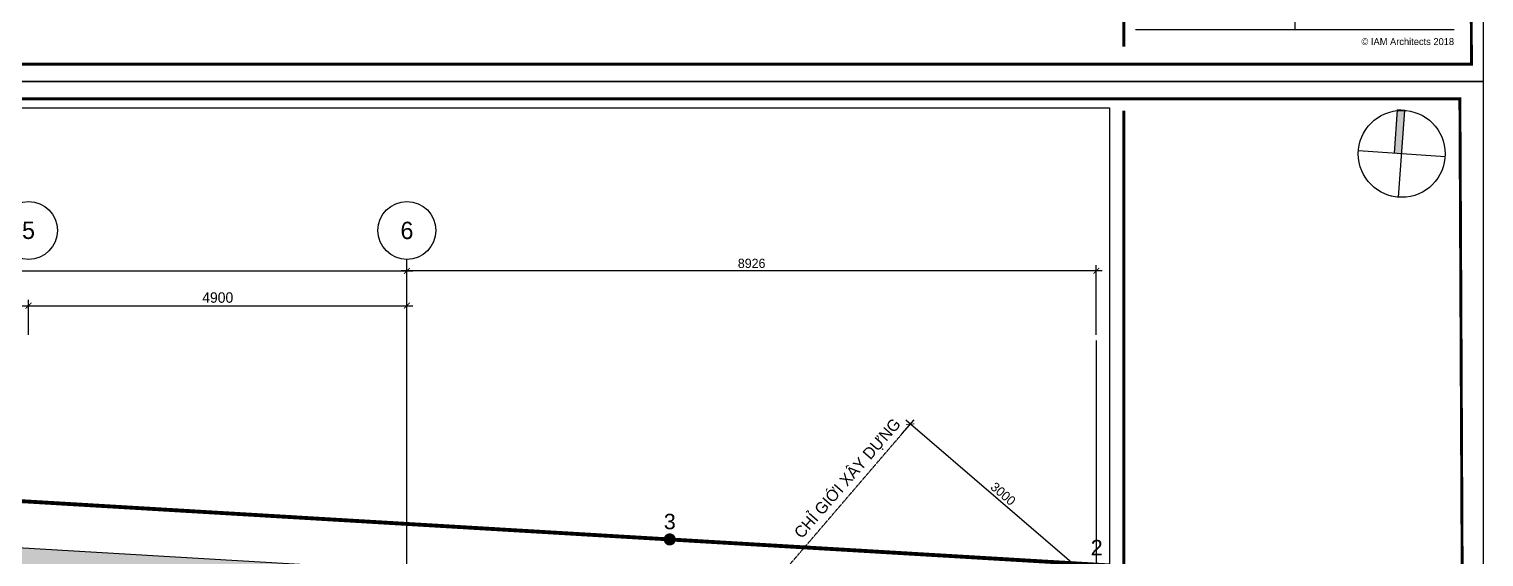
# Model space of a CAD drawing. Header units: inches. Extents: x 1721084 to 1854744, y 225101 to 488646.
# Drawn here: x 1835908 to 1854744, y 407946 to 414780 of the extents above; entities that cross this region are included whole.
import ezdxf
from ezdxf.enums import TextEntityAlignment as Align
from ezdxf.xclip import XClip

# ---------------------------------------------------------------- set-up
doc = ezdxf.new("R2010")
doc.units = ezdxf.units.IN
doc.header["$MEASUREMENT"] = 0
doc.header["$XCLIPFRAME"] = 0
for name, pattern in [('X-PL-BASE$0$X-GRID-BASE$0$CENTER2', [1.125, 0.75, -0.125, 0.125, -0.125]), ('X-PL-BASE$0$X-PL-BASE$0$CENTER', [2, 1.25, -0.25, 0.25, -0.25]), ('X-PL-BASE$0$X-PL-BASE$0$CENTER2', [1.125, 0.75, -0.125, 0.125, -0.125]), ('X-PL-BASE$0$X-PL-BASE$0$DASHDOTX2', [2, 1, -0.5, 0, -0.5]), ('X-PL-BASE$0$X-PL-BASE$0$DASHED', [0.75, 0.5, -0.25])]:
    doc.linetypes.add(name, pattern=pattern)
for name, color, linetype in [('A-ANNO-DIM 100', 252, 'Continuous'), ('I.A.M TITLEBLOCK - A2 -H$0$A-ANNO-KEY', 250, 'Continuous'), ('I.A.M TITLEBLOCK - A2 -H$0$A-ANNO-SYMB', 250, 'Continuous'), ('I.A.M TITLEBLOCK - A2 -H$0$A-TBLK-TEXT', 250, 'Continuous'), ('X-PL-BASE$0$X-GRID-BASE$0$A-ANNO-DIM 75', 250, 'Continuous'), ('X-PL-BASE$0$X-GRID-BASE$0$A-GRID', 250, 'X-PL-BASE$0$X-GRID-BASE$0$CENTER2'), ('X-PL-BASE$0$X-GRID-BASE$0$A-GRID-SYMB', 250, 'Continuous'), ('X-PL-BASE$0$X-PL-BASE$0$A-ANNO-MARK', 250, 'Continuous'), ('X-PL-BASE$0$X-PL-BASE$0$A-ANNO-RNAM', 250, 'Continuous'), ('X-PL-BASE$0$X-PL-BASE$0$A-FLOR-COLS-CONC', 250, 'Continuous'), ('X-PL-BASE$0$X-PL-BASE$0$A-FLOR-PATT', 250, 'Continuous'), ('X-PL-BASE$0$X-PL-BASE$0$A-GRID', 250, 'X-PL-BASE$0$X-PL-BASE$0$CENTER2'), ('X-PL-BASE$0$X-PL-BASE$0$A-XREF', 250, 'Continuous'), ('X-PL-BASE$0$X-PL-BASE$0$B-RanhHienTrang', 250, 'Continuous'), ('X-PL-BASE$0$X-PL-BASE$0$CGXD', 250, 'Continuous')]:
    doc.layers.add(name, color=color, linetype=linetype)
doc.layers.add('X-PL-BASE$0$X-PL-BASE$0$B-SoHieuDiem', color=250, linetype='Continuous', plot=False)
doc.layers.add('X-PL-BASE$0$X-PL-BASE$0$B-SoHieuDiem1', color=250, linetype='Continuous', plot=False)
doc.styles.add('I.A.M TITLEBLOCK - A2 -H$0$TITLE BLOCK', font='arial.ttf')
doc.styles.add('X-PL-BASE$0$X-GRID-BASE$0$HDUNGARC', font='vn_vni.shx')
doc.styles.add('X-PL-BASE$0$X-GRID-BASE$0$SYMBTEXT', font='VAVON_.TTF')
doc.styles.add('X-PL-BASE$0$X-PL-BASE$0$HDUNGARC', font='vn_vni.shx')
doc.styles.add('X-PL-BASE$0$X-PL-BASE$0$SYMBTEXT', font='VAVON_.TTF')
doc.styles.add('X-PL-BASE$0$X-PL-BASE$0$VHELVEB', font='VHELVEB0.TTF')
doc.dimstyles.new('X-PL-BASE$0$X-GRID-BASE$0$DIM-75', dxfattribs={"dimscale": 75, "dimtxt": 1.8, "dimasz": 1, "dimexe": 1, "dimexo": 1, "dimgap": 0.5, "dimtad": 1, "dimdec": 0, "dimzin": 0, "dimdsep": 46, "dimtxsty": 'X-PL-BASE$0$X-GRID-BASE$0$HDUNGARC', "dimblk": 'X-PL-BASE$0$X-GRID-BASE$0$_ArchTick', "dimcen": 2, "dimdle": 1, "dimclrd": 256, "dimclre": 9, "dimclrt": 3, "dimadec": 0, "dimazin": 0, "dimtfac": 1, "dimtdec": 0, "dimtix": 1, "dimtmove": 2, "dimatfit": 2, "dimfxl": 1, "dimtolj": 1, "dimtzin": 0, "dimarcsym": 2})
doc.dimstyles.new('X-PL-BASE$0$X-PL-BASE$0$DIM-75', dxfattribs={"dimscale": 75, "dimtxt": 1.6, "dimasz": 1, "dimexe": 1, "dimexo": 1, "dimgap": 0.5, "dimtad": 1, "dimdec": 0, "dimzin": 0, "dimdsep": 46, "dimtxsty": 'X-PL-BASE$0$X-PL-BASE$0$HDUNGARC', "dimblk": 'X-PL-BASE$0$X-PL-BASE$0$_ArchTick', "dimcen": 2, "dimdle": 1, "dimclrd": 256, "dimclre": 9, "dimclrt": 3, "dimadec": 0, "dimazin": 0, "dimtfac": 1, "dimtdec": 0, "dimtix": 1, "dimtmove": 2, "dimatfit": 2, "dimfxl": 1, "dimtolj": 1, "dimtzin": 0, "dimarcsym": 2})

# ---------------------------------------------------------------- blocks, each defined once
blk = doc.blocks.new('X-PL-BASE$0$X-GRID-BASE$0$SYMB-GRID')
blk.add_circle((0, 0), 5)
at = {"color": 2, "style": 'X-PL-BASE$0$X-GRID-BASE$0$SYMBTEXT', "flags": 4}
blk.add_attdef('NUM', text='', height=3, dxfattribs=at).set_placement((0, 0), align=Align.MIDDLE)
blk = doc.blocks.new('X-PL-BASE$0$X-GRID-BASE$0$_ArchTick')
at = {"color": 0, "linetype": 'ByBlock', "const_width": 0.15}
blk.add_lwpolyline([(-0.5000000000000018, -0.4822552045807244), (0.5, 0.5177447954192829)], dxfattribs=at)
blk = doc.blocks.new('*D186')
at = {"layer": 'Defpoints', "color": 0, "transparency": 16777216}
for p in [(20699.99999999995, 15188.19757388748), (15100.00000000002, 14738.19757388748), (20699.99999999995, 14738.19757388748)]:
    blk.add_point(p, dxfattribs=at)
at = {"layer": 'X-PL-BASE$0$X-GRID-BASE$0$A-ANNO-DIM 75', "color": 9, "lineweight": -2, "transparency": 16777216}
for p, q in [((15100.00000000002, 14813.19757388748), (15100.00000000002, 15263.19757388748)), ((20699.99999999995, 14813.19757388748), (20699.99999999995, 15263.19757388748))]:
    blk.add_line(p, q, dxfattribs=at)
at = {"layer": 'X-PL-BASE$0$X-GRID-BASE$0$A-ANNO-DIM 75', "lineweight": -2, "transparency": 16777216}
blk.add_line((15025.00000000002, 15188.19757388748), (20774.99999999995, 15188.19757388748), dxfattribs=at)
at = {"layer": 'X-PL-BASE$0$X-GRID-BASE$0$A-ANNO-DIM 75', "lineweight": -2, "transparency": 16777216, "xscale": 75, "yscale": 75, "zscale": 75, "rotation": 180}
blk.add_blockref('X-PL-BASE$0$X-GRID-BASE$0$_ArchTick', (15100.00000000002, 15188.19757388748), dxfattribs=at)
at = {"layer": 'X-PL-BASE$0$X-GRID-BASE$0$A-ANNO-DIM 75', "lineweight": -2, "transparency": 16777216, "xscale": 75, "yscale": 75, "zscale": 75}
blk.add_blockref('X-PL-BASE$0$X-GRID-BASE$0$_ArchTick', (20699.99999999995, 15188.19757388748), dxfattribs=at)
at = {"layer": 'X-PL-BASE$0$X-GRID-BASE$0$A-ANNO-DIM 75', "color": 3, "transparency": 16777216, "insert": (17899.99999999999, 15293.19757388748), "char_height": 135, "attachment_point": 5, "style": 'X-PL-BASE$0$X-GRID-BASE$0$HDUNGARC'}
blk.add_mtext('\\A1;5600', dxfattribs=at)
blk = doc.blocks.new('*D187')
at = {"layer": 'Defpoints', "color": 0, "transparency": 16777216}
for p in [(25599.99999999993, 15188.19757388748), (20699.99999999995, 14738.19757388748), (25599.99999999993, 14738.19757388748)]:
    blk.add_point(p, dxfattribs=at)
at = {"layer": 'X-PL-BASE$0$X-GRID-BASE$0$A-ANNO-DIM 75', "color": 9, "lineweight": -2, "transparency": 16777216}
for p, q in [((20699.99999999995, 14813.19757388748), (20699.99999999995, 15263.19757388748)), ((25599.99999999993, 14813.19757388748), (25599.99999999993, 15263.19757388748))]:
    blk.add_line(p, q, dxfattribs=at)
at = {"layer": 'X-PL-BASE$0$X-GRID-BASE$0$A-ANNO-DIM 75', "lineweight": -2, "transparency": 16777216}
blk.add_line((20624.99999999996, 15188.19757388748), (25674.99999999994, 15188.19757388748), dxfattribs=at)
at = {"layer": 'X-PL-BASE$0$X-GRID-BASE$0$A-ANNO-DIM 75', "lineweight": -2, "transparency": 16777216, "xscale": 75, "yscale": 75, "zscale": 75, "rotation": 180}
blk.add_blockref('X-PL-BASE$0$X-GRID-BASE$0$_ArchTick', (20699.99999999995, 15188.19757388748), dxfattribs=at)
at = {"layer": 'X-PL-BASE$0$X-GRID-BASE$0$A-ANNO-DIM 75', "lineweight": -2, "transparency": 16777216, "xscale": 75, "yscale": 75, "zscale": 75}
blk.add_blockref('X-PL-BASE$0$X-GRID-BASE$0$_ArchTick', (25599.99999999993, 15188.19757388748), dxfattribs=at)
at = {"layer": 'X-PL-BASE$0$X-GRID-BASE$0$A-ANNO-DIM 75', "color": 3, "transparency": 16777216, "insert": (23149.99999999994, 15293.19757388748), "char_height": 135, "attachment_point": 5, "style": 'X-PL-BASE$0$X-GRID-BASE$0$HDUNGARC'}
blk.add_mtext('\\A1;4900', dxfattribs=at)
blk = doc.blocks.new('*D188')
at = {"layer": 'Defpoints', "color": 0, "transparency": 16777216}
for p in [(25599.99999999993, 15638.19757388748), (5.3674e-12, 14738.19757388748), (25599.99999999993, 14738.19757388748)]:
    blk.add_point(p, dxfattribs=at)
at = {"layer": 'X-PL-BASE$0$X-GRID-BASE$0$A-ANNO-DIM 75', "lineweight": -2, "transparency": 16777216}
blk.add_line((-74.99999999999456, 15638.19757388748), (25674.99999999994, 15638.19757388748), dxfattribs=at)
at = {"layer": 'X-PL-BASE$0$X-GRID-BASE$0$A-ANNO-DIM 75', "color": 9, "lineweight": -2, "transparency": 16777216}
for p, q in [((5.372e-12, 14813.19757388748), (5.4271e-12, 15713.19757388748)), ((25599.99999999993, 14813.19757388748), (25599.99999999993, 15713.19757388748))]:
    blk.add_line(p, q, dxfattribs=at)
at = {"layer": 'X-PL-BASE$0$X-GRID-BASE$0$A-ANNO-DIM 75', "lineweight": -2, "transparency": 16777216, "xscale": 75, "yscale": 75, "zscale": 75, "rotation": 180}
blk.add_blockref('X-PL-BASE$0$X-GRID-BASE$0$_ArchTick', (5.4225e-12, 15638.19757388748), dxfattribs=at)
at = {"layer": 'X-PL-BASE$0$X-GRID-BASE$0$A-ANNO-DIM 75', "lineweight": -2, "transparency": 16777216, "xscale": 75, "yscale": 75, "zscale": 75}
blk.add_blockref('X-PL-BASE$0$X-GRID-BASE$0$_ArchTick', (25599.99999999993, 15638.19757388748), dxfattribs=at)
at = {"layer": 'X-PL-BASE$0$X-GRID-BASE$0$A-ANNO-DIM 75', "color": 3, "transparency": 16777216, "insert": (12799.99999999997, 15743.19757388748), "char_height": 135, "attachment_point": 5, "style": 'X-PL-BASE$0$X-GRID-BASE$0$HDUNGARC'}
blk.add_mtext('\\A1;25600', dxfattribs=at)
blk = doc.blocks.new('X-PL-BASE$0$X-PL-BASE$0$_ArchTick')
at = {"color": 0, "linetype": 'ByBlock', "const_width": 0.15}
blk.add_lwpolyline([(-0.5000000000000018, -0.4822552045807244), (0.5, 0.5177447954192829)], dxfattribs=at)
blk = doc.blocks.new('*D687')
at = {"layer": 'Defpoints', "color": 0, "transparency": 16777216}
for p in [(25599.99999999993, 15638.19757388747), (25599.99999999993, 14738.19757388748), (34525.59572899737, 14738.19757388748)]:
    blk.add_point(p, dxfattribs=at)
at = {"layer": 'X-PL-BASE$0$X-PL-BASE$0$A-ANNO-MARK', "lineweight": -2, "transparency": 16777216}
blk.add_line((34600.59572899737, 15638.19757388747), (25524.99999999993, 15638.19757388747), dxfattribs=at)
at = {"layer": 'X-PL-BASE$0$X-PL-BASE$0$A-ANNO-MARK', "color": 9, "lineweight": -2, "transparency": 16777216}
for p, q in [((25599.99999999993, 14813.19757388748), (25599.99999999993, 15713.19757388747)), ((34525.59572899737, 14813.19757388748), (34525.59572899737, 15713.19757388747))]:
    blk.add_line(p, q, dxfattribs=at)
at = {"layer": 'X-PL-BASE$0$X-PL-BASE$0$A-ANNO-MARK', "lineweight": -2, "transparency": 16777216, "xscale": 75, "yscale": 75, "zscale": 75, "rotation": 180}
blk.add_blockref('X-PL-BASE$0$X-PL-BASE$0$_ArchTick', (25599.99999999993, 15638.19757388747), dxfattribs=at)
at = {"layer": 'X-PL-BASE$0$X-PL-BASE$0$A-ANNO-MARK', "lineweight": -2, "transparency": 16777216, "xscale": 75, "yscale": 75, "zscale": 75}
blk.add_blockref('X-PL-BASE$0$X-PL-BASE$0$_ArchTick', (34525.59572899737, 15638.19757388747), dxfattribs=at)
at = {"layer": 'X-PL-BASE$0$X-PL-BASE$0$A-ANNO-MARK', "color": 3, "transparency": 16777216, "insert": (30062.79786449865, 15735.69757388747), "char_height": 120, "attachment_point": 5, "style": 'X-PL-BASE$0$X-PL-BASE$0$HDUNGARC'}
blk.add_mtext('\\A1;8926', dxfattribs=at)
blk = doc.blocks.new('X-PL-BASE$0$X-PL-BASE$0$RANH DAT')
at = {"color": 20, "linetype": 'X-PL-BASE$0$X-PL-BASE$0$DASHDOTX2', "ltscale": 4, "const_width": 50}
blk.add_lwpolyline([(-11627.29456309721, -102.3376698006832), (-11627.29456309721, -102.3376698006832), (-2.910383e-10, 1.164153e-10), (992.3107898987656, 14373.5282487044), (-5110.730678946215, 14733.68764396724), (-10633.96828031746, 15059.63101499682), (-41580.12939057983, 16885.85990410079), (-41827.60296804322, -102.3376699942382), (-17866.78343735436, -102.337669765111), (-11627.29456321617, -102.3376697921485)], dxfattribs=at)
at = {"layer": 'X-PL-BASE$0$X-PL-BASE$0$B-SoHieuDiem1', "const_width": 78.39999999999998}
blk.add_lwpolyline([(-10673.06734393495, 15062.44228224666, 1), (-10594.86921669998, 15056.81974774697, 1)], format="xyb", close=True, dxfattribs=at)
at = {"layer": 'X-PL-BASE$0$X-PL-BASE$0$B-SoHieuDiem', "style": 'X-PL-BASE$0$X-PL-BASE$0$VHELVEB'}
for s, p in [('3', (-10710.89025359418, 15191.55724916186)), ('2', (-5183.415022654961, 14854.11641432425))]:
    blk.add_text(s, height=200, dxfattribs=at).set_placement(p)
blk = doc.blocks.new('*D691')
at = {"layer": 'Defpoints', "color": 0, "transparency": 16777216}
for p in [(32117.54533745047, 13655.4894549888), (31964.55082596682, 13477.3224780862), (34240.55255780666, 11522.88749157838)]:
    blk.add_point(p, dxfattribs=at)
at = {"layer": 'X-PL-BASE$0$X-PL-BASE$0$A-ANNO-MARK', "color": 9, "lineweight": -2, "transparency": 16777216}
for p, q in [((32013.41170062999, 13534.22252138275), (32166.40621211364, 13712.38949828535)), ((34289.41343246982, 11579.78753487493), (34442.40794395347, 11757.95451177753))]:
    blk.add_line(p, q, dxfattribs=at)
at = {"layer": 'X-PL-BASE$0$X-PL-BASE$0$A-ANNO-MARK', "lineweight": -2, "transparency": 16777216}
blk.add_line((34450.44711258685, 11652.1935938178), (32060.64529415391, 13704.35032965197), dxfattribs=at)
at = {"layer": 'X-PL-BASE$0$X-PL-BASE$0$A-ANNO-MARK', "lineweight": -2, "transparency": 16777216, "xscale": 75, "yscale": 75, "zscale": 75}
for p, rotation in [((32117.54533745047, 13655.4894549888), 139.3468455179424), ((34393.5470692903, 11701.05446848098), 319.3468455179424)]:
    blk.add_blockref('X-PL-BASE$0$X-PL-BASE$0$_ArchTick', p, dxfattribs=dict(at, rotation=rotation))
at = {"layer": 'X-PL-BASE$0$X-PL-BASE$0$A-ANNO-MARK', "color": 3, "transparency": 16777216, "insert": (33319.06534043251, 12752.2420180204), "char_height": 120, "attachment_point": 5, "rotation": 319.34684551794237, "style": 'X-PL-BASE$0$X-PL-BASE$0$HDUNGARC'}
blk.add_mtext('\\A1;3000', dxfattribs=at)
blk = doc.blocks.new('I.A.M TITLEBLOCK - A2 -H$0$TRUE NORTH')
at = {"layer": 'I.A.M TITLEBLOCK - A2 -H$0$A-ANNO-SYMB'}
h = blk.add_hatch(color=256, dxfattribs=at)
h.dxf.hatch_style = 1
h.paths.add_polyline_path([(-249.9999999999888, 1479.019945774879, -0.0418864903599051), (7.276000000000001e-12, 1499.999999999989), (2.1311e-12, -1.24208e-11), (-249.9999999999938, -1.07161e-11)])
h.paths.add_polyline_path([(-8.1855e-12, 1499.999999999984, 0.0418864903599024), (-249.9999999999888, 1479.019945774879), (-249.9999999999939, 1499.999999999996)])
for points in [[(7.276000000000001e-12, 1499.999999999989), (-249.9999999999886, 1499.999999999991)], [(-249.9999999999938, -1.07161e-11), (-249.9999999999939, 1499.999999999996)], [(7.276000000000001e-12, -1500.000000000003), (7.276000000000001e-12, 1499.999999999989)], [(1499.999999999993, -3.8143e-11), (-1500.000000000004, 8.1275e-12)], [(-249.9999999999989, -1500.000000000012), (-250.0000000000091, -1479.019945774911)]]:
    blk.add_lwpolyline(points, dxfattribs=at)
blk.add_circle((2.1311e-12, -1.24208e-11), 1500, dxfattribs=at)
blk = doc.blocks.new('I.A.M TITLEBLOCK - A2 -H')
at = {"const_width": 0.5}
blk.add_lwpolyline([(5, 2.999999999999972), (591.9999999999998, 2.999999999999886), (589.9999999999998, 417), (5, 417.0000000000002)], close=True, dxfattribs=at)
blk.add_lwpolyline([(531.9999999999997, 5.999999999999975), (531.9999999999997, 415.0000000000002)], dxfattribs=at)
at = {"color": 2}
for points in [[(561.4999999999997, 34.59999999999999), (561.4999999999997, 8.999999999999975)], [(533.9999999999999, 8.999999999999975), (588.9999999999998, 8.999999999999975)]]:
    blk.add_lwpolyline(points, dxfattribs=at)
at = {"layer": 'Defpoints'}
blk.add_lwpolyline([(0, 420), (593.9999999999998, 420), (593.9999999999998, 0), (0, 0)], close=True, dxfattribs=at)
at = {"layer": 'I.A.M TITLEBLOCK - A2 -H$0$A-ANNO-KEY', "xscale": 0.005, "yscale": 0.005, "zscale": 0.005, "rotation": 355.8874453798923}
blk.add_blockref('I.A.M TITLEBLOCK - A2 -H$0$TRUE NORTH', (579.9654379708425, 407.5193118062152), dxfattribs=at)
at = {"layer": 'I.A.M TITLEBLOCK - A2 -H$0$A-TBLK-TEXT', "color": 2, "insert": (588.9999999999998, 7.499999999999975), "char_height": 1.199999999999999, "width": 20.99999999999999, "attachment_point": 3, "style": 'I.A.M TITLEBLOCK - A2 -H$0$TITLE BLOCK'}
blk.add_mtext('{\\fVNI-Avo|b0|i0|c0|p0;© IAM Architects 2018}', dxfattribs=at)
blk = doc.blocks.new('X-PL-BASE$0$X-GRID-BASE')
at = {"layer": 'X-PL-BASE$0$X-GRID-BASE$0$A-GRID', "ltscale": 8}
blk.add_line((25599.99999999996, -5250.000000207359), (25599.99999999993, 15788.19757388745), dxfattribs=at)
at = {"layer": 'X-PL-BASE$0$X-GRID-BASE$0$A-GRID-SYMB'}
ref = blk.add_blockref('X-PL-BASE$0$X-GRID-BASE$0$SYMB-GRID', (20699.99999999993, 16163.19757388746), dxfattribs=dict(at, xscale=75, yscale=75, zscale=75))
ref.add_attrib('NUM', '5', dxfattribs={"layer": '0', "color": 2, "height": 224.9999999999999, "style": 'X-PL-BASE$0$X-GRID-BASE$0$SYMBTEXT'}).set_placement((20699.99999999993, 16163.19757388746), align=Align.MIDDLE)
ref = blk.add_blockref('X-PL-BASE$0$X-GRID-BASE$0$SYMB-GRID', (25599.99999999993, 16163.19757388746), dxfattribs=dict(at, xscale=75, yscale=75, zscale=75))
ref.add_attrib('NUM', '6', dxfattribs={"layer": '0', "color": 2, "height": 224.9999999999999, "style": 'X-PL-BASE$0$X-GRID-BASE$0$SYMBTEXT'}).set_placement((25599.99999999993, 16163.19757388746), align=Align.MIDDLE)
at = {"layer": 'X-PL-BASE$0$X-GRID-BASE$0$A-ANNO-DIM 75'}
for base, p1, p2, picture, middle in [((25599.99999999993, 15638.19757388748), (5.3674e-12, 14738.19757388748), (25599.99999999993, 14738.19757388748), '*D188', (12799.99999999997, 15743.19757388748)), ((20699.99999999995, 15188.19757388748), (15100.00000000002, 14738.19757388748), (20699.99999999995, 14738.19757388748), '*D186', (17899.99999999999, 15293.19757388748)), ((25599.99999999993, 15188.19757388748), (20699.99999999995, 14738.19757388748), (25599.99999999993, 14738.19757388748), '*D187', (23149.99999999994, 15293.19757388748))]:
    dim = blk.add_linear_dim(base=base, p1=p1, p2=p2, dimstyle='X-PL-BASE$0$X-GRID-BASE$0$DIM-75', dxfattribs=at)
    dim.commit()
    dim.dimension.update_dxf_attribs({"geometry": picture, "text_midpoint": middle})
blk = doc.blocks.new('X-PL-BASE')
at = {"layer": 'X-PL-BASE$0$X-PL-BASE$0$A-FLOR-PATT'}
h = blk.add_hatch(dxfattribs=at)
h.set_pattern_fill('!BTCT', color=250, scale=25, pattern_type=2)
h.set_pattern_definition([(50, (0, 0), (179.3150456501883, -15.68803374564877), [18.75, -206.25]), (355, (0, 0), (-34.68783340325, 188.0480334250029), [15, -165]), (100.4514, (14.94292, -1.307334999999999), (144.6273454285054, 172.3598855152384), [15.9350475, -175.285528]), (46.18420000000002, (0, 50), (266.8102621564111, -41.37975358225452), [28.125, -309.375]), (96.6356, (22.23418625, 46.55167324999999), (233.6656763871758, 243.5294677251104), [23.902572, -262.92825]), (351.1842000000001, (0, 50), (233.6654862834068, 243.5296502313311), [22.5, -247.5]), (21, (25, 37.5), (149.2267630296154, -100.6547226663347), [18.75, -206.25]), (326, (25, 37.5), (60.82883298039543, 181.2875112617133), [15, -165]), (71.45140000000002, (37.43555825, 29.1120985), (210.0556571453725, 80.6326241774881), [15.9350475, -175.285528]), (37.50000000000001, (0, 0), (3.039963829322667, 83.22346345782788), [0, -163, 0, -167.5, 0, -165.625]), (7.499999999999999, (0, 0), (65.76738436053715, 98.60292797059006), [0, -95.5, 0, -159.25, 0, -63.125]), (327.5, (-55.75, 0), (133.4556090431022, -5.638717933594937), [0, -62.5, 0, -195, 0, -258.75]), (317.5, (-80.75000000000001, 0), (145.7965423355966, 25.02624558307943), [0, -81.25, 0, -129.5, 0, -183.75]), (45, (0, 0), (-75.13009550107068, 75.13009550107068), []), (45, (0, 30.625), (-75.13009550107068, 75.13009550107068), [])])
h.paths.add_polyline_path([(31299.4674331219, 9325.873454918243), (31299.4674331219, 11425.36528891014), (-1952.551098114065, 13387.66997175579), (-2182.536130408709, -2399.999999938292), (20699.99999999997, -2399.999999938295), (20699.99999999997, 374.6332916433439), (20514.99999999997, 374.633291643343), (20514.99999999997, -2214.999999938293), (-1979.819944848707, -2214.999999938292), (-1755.39901781148, 13190.71356087364), (18014.99999999963, 12024.00103369474), (18014.99999999969, 11907.8935208334), (18284.99999999963, 11907.8935208334), (25315.00000005006, 11493.03143035474), (25315.00000005006, 10385.0245968661), (25585.00000005004, 10385.0245968661), (25585.00000005004, 11477.09789345169), (31014.46743312191, 11156.68819082667), (31014.46743312191, 9431.470602636682), (27830.7890241758, 5725.000000000164), (25585.00000005004, 5725.000000000164), (25585.00000005004, 6115.024596866744), (25315.00000005005, 6115.024596866744), (25315.00000005005, 4199.999999999879), (22885.00000060804, 4200.087380677866), (22884.99999490906, 3914.860741018177), (25585.00000005004, 3914.860741018177), (25585.00000005004, 5440.000000000165), (27961.69067872937, 5440.000000000165)])
h.paths.add_polyline_path([(25585.00000005004, 9915.024596866104), (25315.00000005005, 9915.024596866104), (25315.00000005005, 6585.024596866744), (25585.00000005004, 6585.024596866744)], flags=17)
h.paths.add_polyline_path([(18284.99999999981, 7985.000000064504), (18284.99999999981, 11908.82442799646), (18014.99999999982, 11906.96261367034), (18014.99999999982, 7713.13818573838), (18014.99999999991, 7715.000000064304), (18015.00000000016, 3914.999999999826), (20214.99999572503, 3914.999811892192), (20214.99999572503, 4199.999999999827), (18285.00000000014, 4199.999999999879)], flags=17)
h.paths.add_polyline_path([(22514.99999999983, 4199.999999999879), (20784.99999209113, 4199.999991449533), (20784.99999209113, 3914.999999999879), (22514.99999999983, 3914.999999999879)], flags=17)
h.paths.add_polyline_path([(20699.99999999996, 3914.999999999879), (20514.99999999996, 3914.999999999825), (20514.99999999996, 684.9999999998253), (20699.99999999997, 685.0000000000252)], flags=17)
at = {"layer": 'Defpoints', "color": 5}
blk.add_lwpolyline([(34696.32145598597, -12850.40767212701), (-4378.678544014038, -12850.40767212701), (-4378.678544014038, 17749.59232787299), (34696.32145598597, 17749.59232787299)], close=True, dxfattribs=at)
blk.add_lwpolyline([(34696.32145598597, -12850.40767212701), (-4378.678544014038, -12850.40767212701), (-4378.678544014038, 17749.59232787299), (34696.32145598597, 17749.59232787299)], close=True, dxfattribs=at)
at = {"layer": 'X-PL-BASE$0$X-PL-BASE$0$A-FLOR-COLS-CONC'}
blk.add_lwpolyline([(-1952.551098114066, 13387.66997175579), (31299.4674331219, 11425.36528891014)], dxfattribs=at)
at = {"layer": 'X-PL-BASE$0$X-PL-BASE$0$A-GRID', "color": 9, "linetype": 'X-PL-BASE$0$X-PL-BASE$0$CENTER', "ltscale": 4}
blk.add_lwpolyline([(34525.59572899737, 14738.19757388748), (34525.59572899737, 11836.02531396163)], dxfattribs=at)
at = {"layer": 'X-PL-BASE$0$X-PL-BASE$0$CGXD', "linetype": 'X-PL-BASE$0$X-PL-BASE$0$DASHED', "ltscale": 7}
blk.add_line((17815.24017990087, -2999.999999808464), (32079.0990288048, 13610.71750521075), dxfattribs=at)
at = {"layer": 'X-PL-BASE$0$X-PL-BASE$0$A-XREF', "color": 250}
blk.add_blockref('X-PL-BASE$0$X-GRID-BASE', (0, 0), dxfattribs=at)
at = {"layer": 'X-PL-BASE$0$X-PL-BASE$0$B-RanhHienTrang'}
blk.add_blockref('X-PL-BASE$0$X-PL-BASE$0$RANH DAT', (39636.32640790709, -2897.662330001818), dxfattribs=at)
at = {"layer": 'X-PL-BASE$0$X-PL-BASE$0$A-ANNO-RNAM', "insert": (31314.17714020308, 12944.00703307398), "char_height": 150, "width": 5642.541222265811, "attachment_point": 5, "rotation": 48.99999999999999, "style": 'X-PL-BASE$0$X-PL-BASE$0$SYMBTEXT'}
blk.add_mtext('CHÆ GIÔÙI XAÂY DÖÏNG', dxfattribs=at)
at = {"layer": 'X-PL-BASE$0$X-PL-BASE$0$A-ANNO-MARK'}
dim = blk.add_linear_dim(base=(25599.99999999993, 15638.19757388747), p1=(34525.59572899737, 14738.19757388748), p2=(25599.99999999993, 14738.19757388748), dimstyle='X-PL-BASE$0$X-PL-BASE$0$DIM-75', dxfattribs=at)
dim.commit()
dim.dimension.update_dxf_attribs({"geometry": '*D687', "text_midpoint": (30062.79786449865, 15735.69757388747)})
dim = blk.add_aligned_dim(p1=(34240.55255780665, 11522.88749157838), p2=(31964.55082596682, 13477.3224780862), distance=-234.8420579937325, dimstyle='X-PL-BASE$0$X-PL-BASE$0$DIM-75', dxfattribs=at)
dim.commit()
dim.dimension.update_dxf_attribs({"geometry": '*D691', "text_midpoint": (33319.06534043251, 12752.2420180204)})

msp = doc.modelspace()

# ---------------------------------------------------------------- block references
ref = msp.add_blockref('X-PL-BASE', (1815200.38168202, 396010.5894645699))
XClip(ref).set_block_clipping_path([(-4378.678544014081, -12850.40767212701), (34696.321455986006, 17749.59232787299)])
at = {"layer": 'A-ANNO-DIM 100', "xscale": 75, "yscale": 75, "zscale": 75}
msp.add_blockref('I.A.M TITLEBLOCK - A2 -H', (1810183.5, 414101), dxfattribs=at)

# ---------------------------------------------------------------- next in the draw order: block references
msp.add_blockref('I.A.M TITLEBLOCK - A2 -H', (1810183.5, 382601), dxfattribs=at)

doc.saveas('drawing.dxf')
